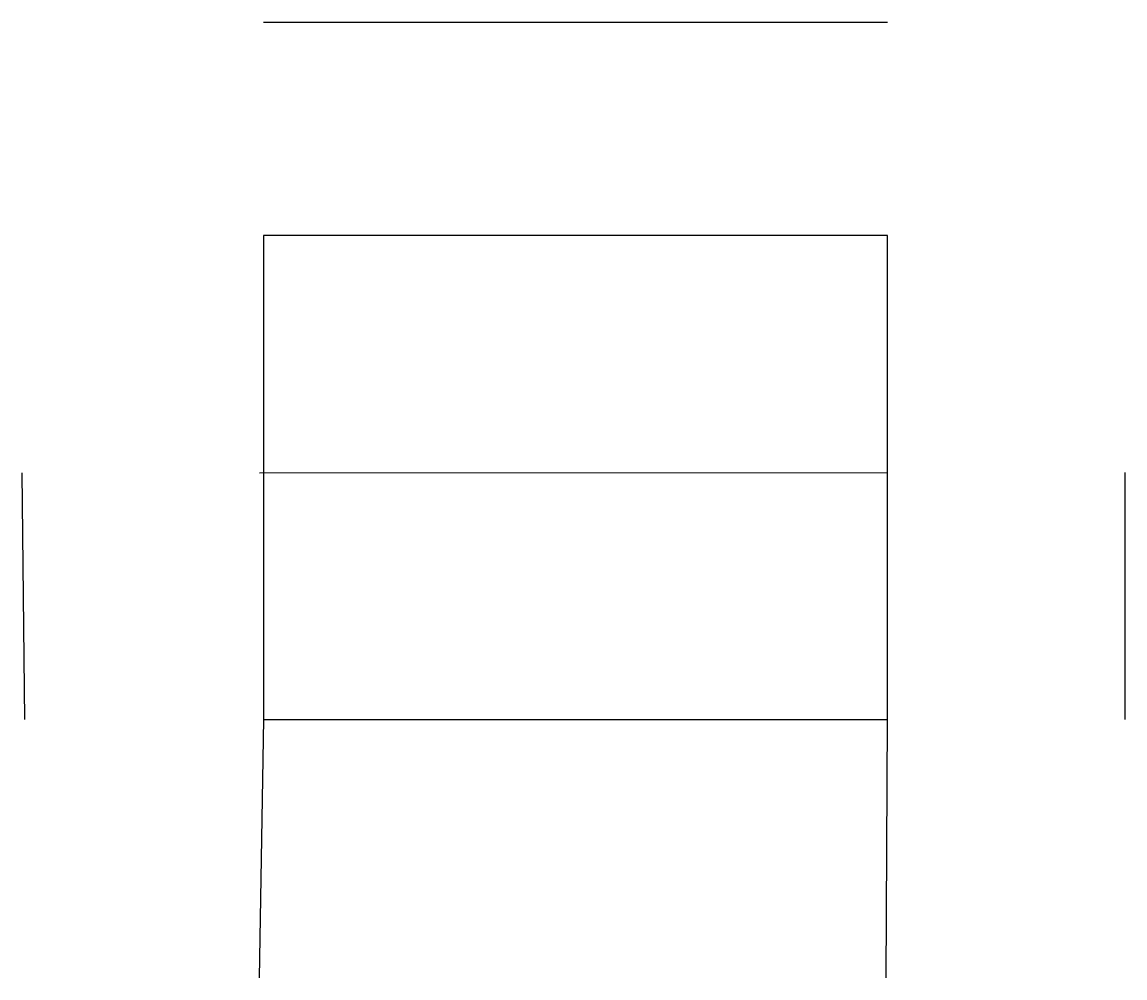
# Model space of a CAD drawing. Extents: x -150 to 152, y -146 to 116.
import ezdxf

# ---------------------------------------------------------------- set-up
doc = ezdxf.new("R2010")
doc.units = 0
doc.layers.add('MODELSKETCH_VISIBLE', color=7, linetype='CONTINUOUS')

msp = doc.modelspace()

# ---------------------------------------------------------------- linework, layer by layer
at = {"layer": 'MODELSKETCH_VISIBLE'}
for p, q in [((-83.49, 116.04), (87.44, 116.04)), ((87.44, 57.6), (-83.49, 57.59)), ((-83.49, 57.59), (-83.49, -75.02)), ((87.45, -75.02), (87.44, 57.6)), ((-148.88, -75.02), (-149.66, -7.43)), ((-84.64, -7.43), (87.44, -7.41)), ((152.45, -7.41), (152.46, -75.02)), ((-83.49, -75.02), (-84.66, -145.86)), ((-83.49, -75.02), (87.45, -75.02)), ((87.05, -145.86), (87.45, -75.02))]:
    msp.add_line(p, q, dxfattribs=at)

doc.saveas('drawing.dxf')
